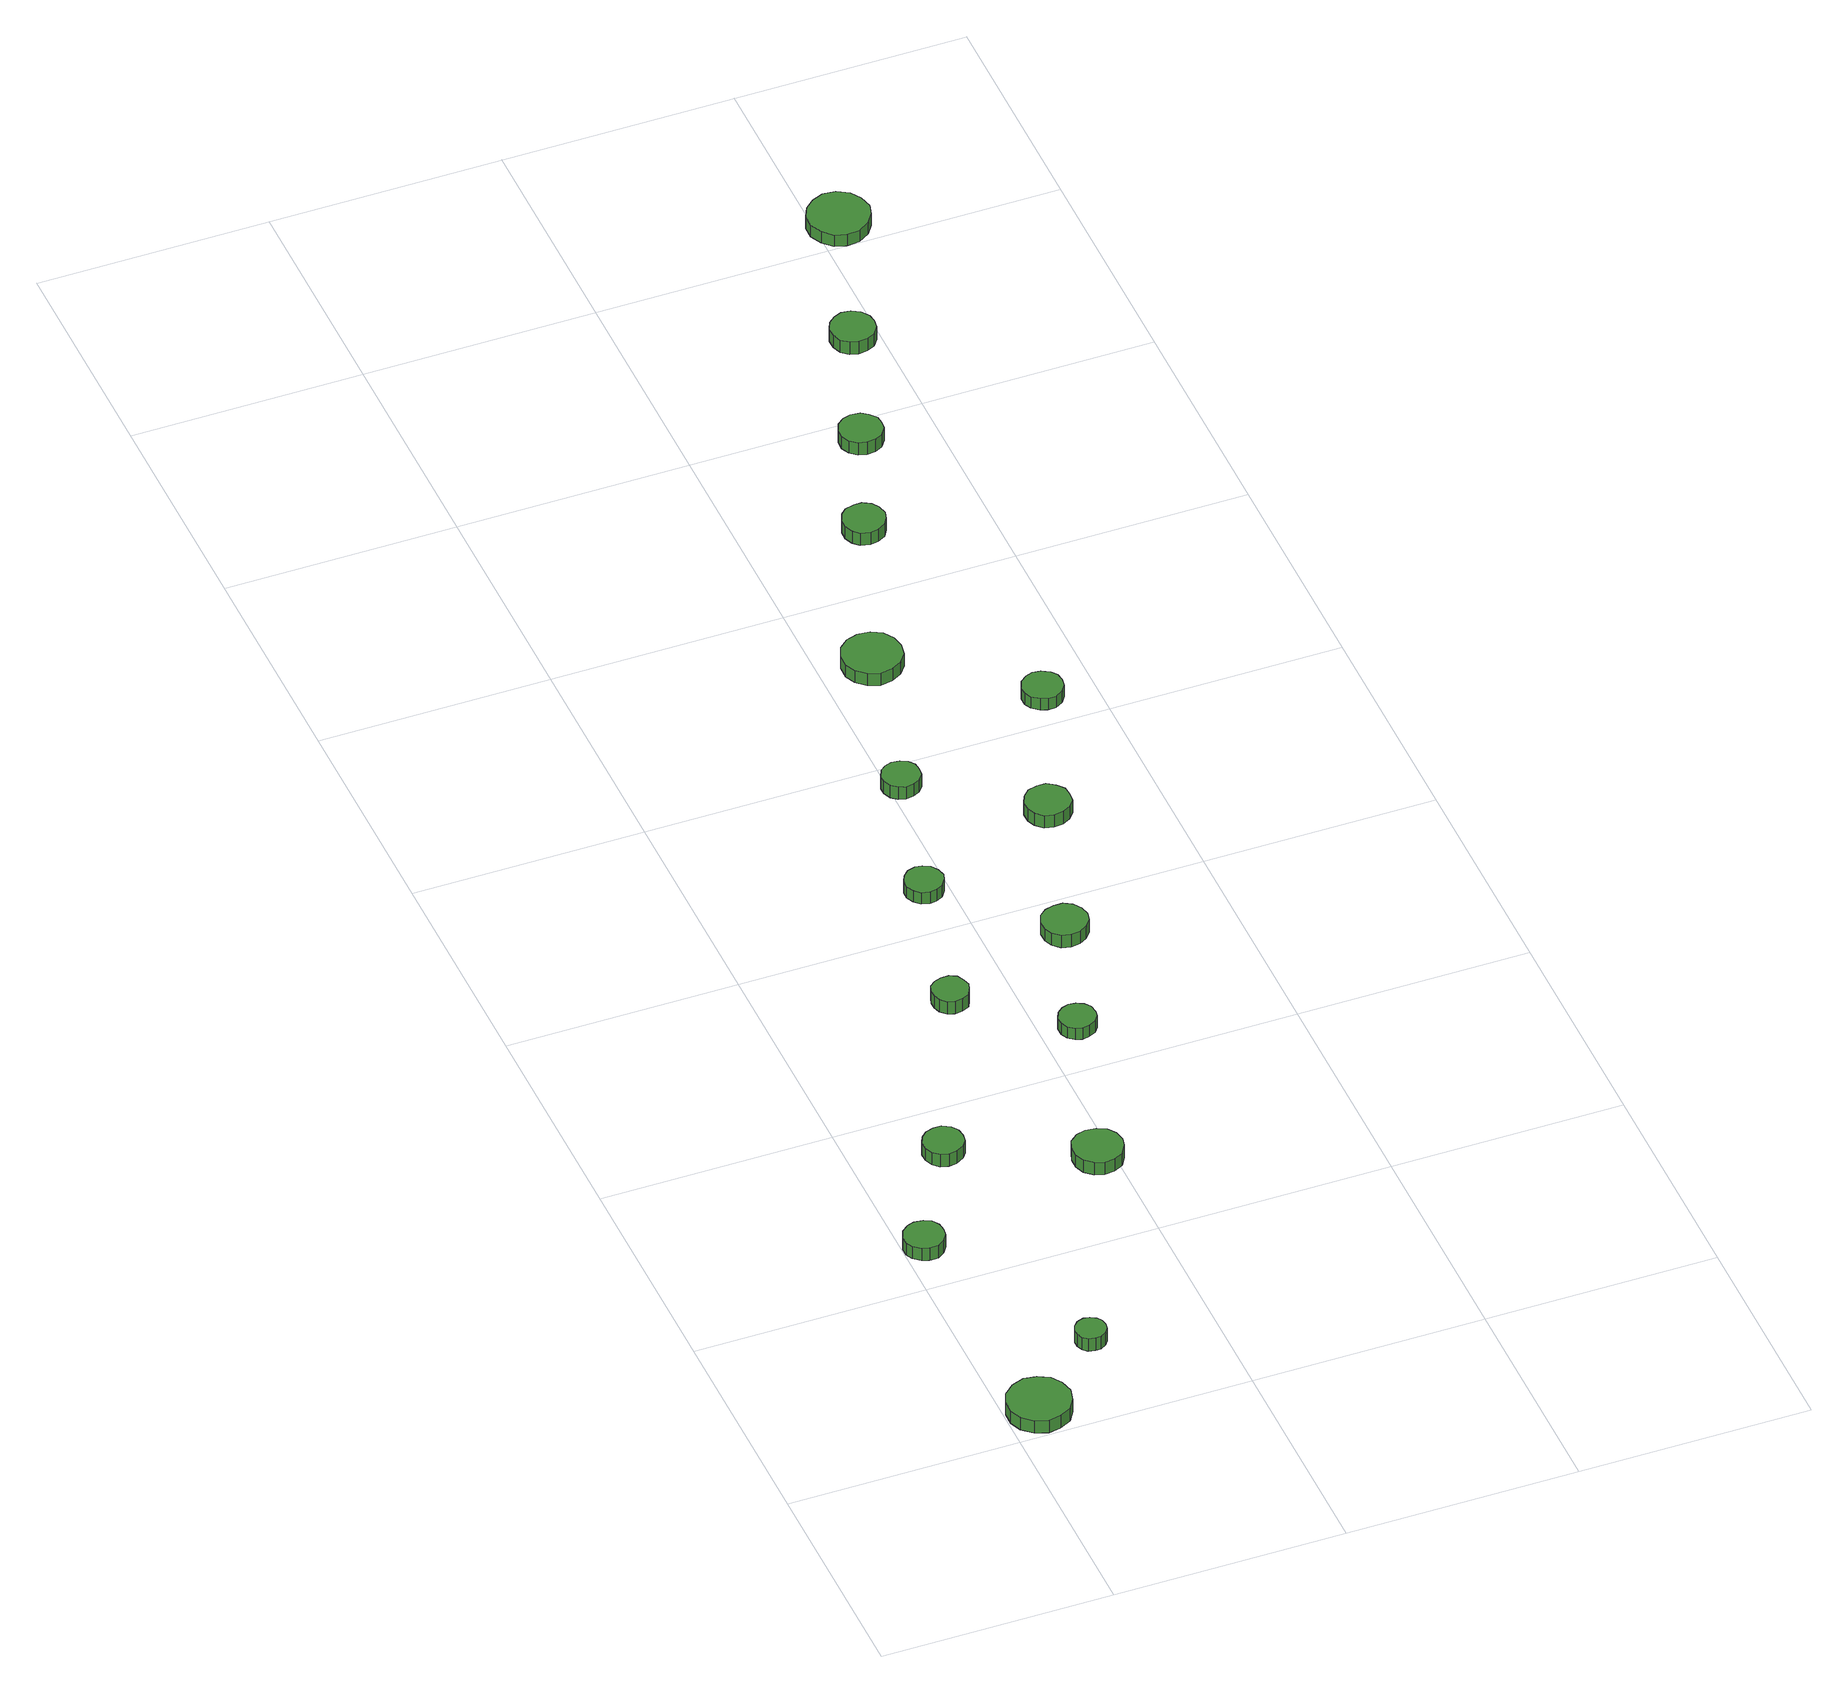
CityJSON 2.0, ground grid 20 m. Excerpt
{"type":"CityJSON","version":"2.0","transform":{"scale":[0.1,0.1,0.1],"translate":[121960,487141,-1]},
"CityObjects":{
"tree1":{"type":"SolitaryVegetationObject","attributes":{"function":"something"},"geometry":[{"type":"MultiSurface","lod":"1","boundaries":[[[0,1,2,3,4,5,6,7,8,9,10,11,12,13,14]],[[15,16,17,18,19,20,21,22,23,24,25,26,27,28,29]],[[0,29,28,1]],[[1,28,27,2]],[[2,27,26,3]],[[3,26,25,4]],[[4,25,24,5]],[[5,24,23,6]],[[6,23,22,7]],[[7,22,21,8]],[[8,21,20,9]],[[9,20,19,10]],[[10,19,18,11]],[[11,18,17,12]],[[12,17,16,13]],[[13,16,15,14]],[[14,15,29,0]]]}]},
"tree2":{"type":"SolitaryVegetationObject","attributes":{"function":"something"},"geometry":[{"type":"MultiSurface","lod":"1","boundaries":[[[30,31,32,33,34,35,36,37,38,39,40,41,42,43,44]],[[45,46,47,48,49,50,51,52,53,54,55,56,57,58,59]],[[30,59,58,31]],[[31,58,57,32]],[[32,57,56,33]],[[33,56,55,34]],[[34,55,54,35]],[[35,54,53,36]],[[36,53,52,37]],[[37,52,51,38]],[[38,51,50,39]],[[39,50,49,40]],[[40,49,48,41]],[[41,48,47,42]],[[42,47,46,43]],[[43,46,45,44]],[[44,45,59,30]]]}]},
"tree3":{"type":"SolitaryVegetationObject","attributes":{"function":"something"},"geometry":[{"type":"MultiSurface","lod":"1","boundaries":[[[60,61,62,63,64,65,66,67,68,69,70,71,72,73,74]],[[75,76,77,78,79,80,81,82,83,84,85,86,87,88,89]],[[60,89,88,61]],[[61,88,87,62]],[[62,87,86,63]],[[63,86,85,64]],[[64,85,84,65]],[[65,84,83,66]],[[66,83,82,67]],[[67,82,81,68]],[[68,81,80,69]],[[69,80,79,70]],[[70,79,78,71]],[[71,78,77,72]],[[72,77,76,73]],[[73,76,75,74]],[[74,75,89,60]]]}]},
"tree4":{"type":"SolitaryVegetationObject","attributes":{"function":"something"},"geometry":[{"type":"MultiSurface","lod":"1","boundaries":[[[90,91,92,93,94,95,96,97,98,99,100,101,102,103,104]],[[105,106,107,108,109,110,111,112,113,114,115,116,117,118,119]],[[90,119,118,91]],[[91,118,117,92]],[[92,117,116,93]],[[93,116,115,94]],[[94,115,114,95]],[[95,114,113,96]],[[96,113,112,97]],[[97,112,111,98]],[[98,111,110,99]],[[99,110,109,100]],[[100,109,108,101]],[[101,108,107,102]],[[102,107,106,103]],[[103,106,105,104]],[[104,105,119,90]]]}]},
"tree5":{"type":"SolitaryVegetationObject","attributes":{"function":"something"},"geometry":[{"type":"MultiSurface","lod":"1","boundaries":[[[120,121,122,123,124,125,126,127,128,129,130,131,132,133,134]],[[135,136,137,138,139,140,141,142,143,144,145,146,147,148,149]],[[120,149,148,121]],[[121,148,147,122]],[[122,147,146,123]],[[123,146,145,124]],[[124,145,144,125]],[[125,144,143,126]],[[126,143,142,127]],[[127,142,141,128]],[[128,141,140,129]],[[129,140,139,130]],[[130,139,138,131]],[[131,138,137,132]],[[132,137,136,133]],[[133,136,135,134]],[[134,135,149,120]]]}]},
"tree6":{"type":"SolitaryVegetationObject","attributes":{"function":"something"},"geometry":[{"type":"MultiSurface","lod":"1","boundaries":[[[150,151,152,153,154,155,156,157,158,159,160,161,162,163,164]],[[165,166,167,168,169,170,171,172,173,174,175,176,177,178,179]],[[150,179,178,151]],[[151,178,177,152]],[[152,177,176,153]],[[153,176,175,154]],[[154,175,174,155]],[[155,174,173,156]],[[156,173,172,157]],[[157,172,171,158]],[[158,171,170,159]],[[159,170,169,160]],[[160,169,168,161]],[[161,168,167,162]],[[162,167,166,163]],[[163,166,165,164]],[[164,165,179,150]]]}]},
"tree7":{"type":"SolitaryVegetationObject","attributes":{"function":"something"},"geometry":[{"type":"MultiSurface","lod":"1","boundaries":[[[180,181,182,183,184,185,186,187,188,189,190,191,192,193,194]],[[195,196,197,198,199,200,201,202,203,204,205,206,207,208,209]],[[180,209,208,181]],[[181,208,207,182]],[[182,207,206,183]],[[183,206,205,184]],[[184,205,204,185]],[[185,204,203,186]],[[186,203,202,187]],[[187,202,201,188]],[[188,201,200,189]],[[189,200,199,190]],[[190,199,198,191]],[[191,198,197,192]],[[192,197,196,193]],[[193,196,195,194]],[[194,195,209,180]]]}]},
"tree8":{"type":"SolitaryVegetationObject","attributes":{"function":"something"},"geometry":[{"type":"MultiSurface","lod":"1","boundaries":[[[210,211,212,213,214,215,216,217,218,219,220,221,222,223,224]],[[225,226,227,228,229,230,231,232,233,234,235,236,237,238,239]],[[210,239,238,211]],[[211,238,237,212]],[[212,237,236,213]],[[213,236,235,214]],[[214,235,234,215]],[[215,234,233,216]],[[216,233,232,217]],[[217,232,231,218]],[[218,231,230,219]],[[219,230,229,220]],[[220,229,228,221]],[[221,228,227,222]],[[222,227,226,223]],[[223,226,225,224]],[[224,225,239,210]]]}]},
"tree9":{"type":"SolitaryVegetationObject","attributes":{"function":"something"},"geometry":[{"type":"MultiSurface","lod":"1","boundaries":[[[240,241,242,243,244,245,246,247,248,249,250,251,252,253,254]],[[255,256,257,258,259,260,261,262,263,264,265,266,267,268,269]],[[240,269,268,241]],[[241,268,267,242]],[[242,267,266,243]],[[243,266,265,244]],[[244,265,264,245]],[[245,264,263,246]],[[246,263,262,247]],[[247,262,261,248]],[[248,261,260,249]],[[249,260,259,250]],[[250,259,258,251]],[[251,258,257,252]],[[252,257,256,253]],[[253,256,255,254]],[[254,255,269,240]]]}]},
"tree10":{"type":"SolitaryVegetationObject","attributes":{"function":"something"},"geometry":[{"type":"MultiSurface","lod":"1","boundaries":[[[270,271,272,273,274,275,276,277,278,279,280,281,282,283,284]],[[285,286,287,288,289,290,291,292,293,294,295,296,297,298,299]],[[270,299,298,271]],[[271,298,297,272]],[[272,297,296,273]],[[273,296,295,274]],[[274,295,294,275]],[[275,294,293,276]],[[276,293,292,277]],[[277,292,291,278]],[[278,291,290,279]],[[279,290,289,280]],[[280,289,288,281]],[[281,288,287,282]],[[282,287,286,283]],[[283,286,285,284]],[[284,285,299,270]]]}]},
"tree11":{"type":"SolitaryVegetationObject","attributes":{"function":"something"},"geometry":[{"type":"MultiSurface","lod":"1","boundaries":[[[300,301,302,303,304,305,306,307,308,309,310,311,312,313,314]],[[315,316,317,318,319,320,321,322,323,324,325,326,327,328,329]],[[300,329,328,301]],[[301,328,327,302]],[[302,327,326,303]],[[303,326,325,304]],[[304,325,324,305]],[[305,324,323,306]],[[306,323,322,307]],[[307,322,321,308]],[[308,321,320,309]],[[309,320,319,310]],[[310,319,318,311]],[[311,318,317,312]],[[312,317,316,313]],[[313,316,315,314]],[[314,315,329,300]]]}]},
"tree12":{"type":"SolitaryVegetationObject","attributes":{"function":"something"},"geometry":[{"type":"MultiSurface","lod":"1","boundaries":[[[330,331,332,333,334,335,336,337,338,339,340,341,342,343,344]],[[345,346,347,348,349,350,351,352,353,354,355,356,357,358,359]],[[330,359,358,331]],[[331,358,357,332]],[[332,357,356,333]],[[333,356,355,334]],[[334,355,354,335]],[[335,354,353,336]],[[336,353,352,337]],[[337,352,351,338]],[[338,351,350,339]],[[339,350,349,340]],[[340,349,348,341]],[[341,348,347,342]],[[342,347,346,343]],[[343,346,345,344]],[[344,345,359,330]]]}]},
"tree13":{"type":"SolitaryVegetationObject","attributes":{"function":"something"},"geometry":[{"type":"MultiSurface","lod":"1","boundaries":[[[360,361,362,363,364,365,366,367,368,369,370,371,372,373,374]],[[375,376,377,378,379,380,381,382,383,384,385,386,387,388,389]],[[360,389,388,361]],[[361,388,387,362]],[[362,387,386,363]],[[363,386,385,364]],[[364,385,384,365]],[[365,384,383,366]],[[366,383,382,367]],[[367,382,381,368]],[[368,381,380,369]],[[369,380,379,370]],[[370,379,378,371]],[[371,378,377,372]],[[372,377,376,373]],[[373,376,375,374]],[[374,375,389,360]]]}]},
"tree14":{"type":"SolitaryVegetationObject","attributes":{"function":"something"},"geometry":[{"type":"MultiSurface","lod":"1","boundaries":[[[390,391,392,393,394,395,396,397,398,399,400,401,402,403,404]],[[405,406,407,408,409,410,411,412,413,414,415,416,417,418,419]],[[390,419,418,391]],[[391,418,417,392]],[[392,417,416,393]],[[393,416,415,394]],[[394,415,414,395]],[[395,414,413,396]],[[396,413,412,397]],[[397,412,411,398]],[[398,411,410,399]],[[399,410,409,400]],[[400,409,408,401]],[[401,408,407,402]],[[402,407,406,403]],[[403,406,405,404]],[[404,405,419,390]]]}]},
"tree15":{"type":"SolitaryVegetationObject","attributes":{"function":"something"},"geometry":[{"type":"MultiSurface","lod":"1","boundaries":[[[420,421,422,423,424,425,426,427,428,429,430,431,432,433,434]],[[435,436,437,438,439,440,441,442,443,444,445,446,447,448,449]],[[420,449,448,421]],[[421,448,447,422]],[[422,447,446,423]],[[423,446,445,424]],[[424,445,444,425]],[[425,444,443,426]],[[426,443,442,427]],[[427,442,441,428]],[[428,441,440,429]],[[429,440,439,430]],[[430,439,438,431]],[[431,438,437,432]],[[432,437,436,433]],[[433,436,435,434]],[[434,435,449,420]]]}]},
"tree16":{"type":"SolitaryVegetationObject","attributes":{"function":"something"},"geometry":[{"type":"MultiSurface","lod":"1","boundaries":[[[450,451,452,453,454,455,456,457,458,459,460,461,462,463,464]],[[465,466,467,468,469,470,471,472,473,474,475,476,477,478,479]],[[450,479,478,451]],[[451,478,477,452]],[[452,477,476,453]],[[453,476,475,454]],[[454,475,474,455]],[[455,474,473,456]],[[456,473,472,457]],[[457,472,471,458]],[[458,471,470,459]],[[459,470,469,460]],[[460,469,468,461]],[[461,468,467,462]],[[462,467,466,463]],[[463,466,465,464]],[[464,465,479,450]]]}]},
"tree17":{"type":"SolitaryVegetationObject","attributes":{"function":"something"},"geometry":[{"type":"MultiSurface","lod":"1","boundaries":[[[480,481,482,483,484,485,486,487,488,489,490,491,492,493,494]],[[495,496,497,498,499,500,501,502,503,504,505,506,507,508,509]],[[480,509,508,481]],[[481,508,507,482]],[[482,507,506,483]],[[483,506,505,484]],[[484,505,504,485]],[[485,504,503,486]],[[486,503,502,487]],[[487,502,501,488]],[[488,501,500,489]],[[489,500,499,490]],[[490,499,498,491]],[[491,498,497,492]],[[492,497,496,493]],[[493,496,495,494]],[[494,495,509,480]]]}]}
},
"vertices":[
[55,28,25],[52,39,25],[46,48,25],[36,53,25],[25,55,25],[14,51,25],[5,43,25],[1,33,25],[1,22,25],[5,12,25],[14,4,25],[25,0,25],[36,2,25],[46,7,25],[52,16,25],[52,16,12],[46,7,12],[36,2,12],[25,0,12],[14,4,12],[5,12,12],[1,22,12],[1,33,12],[5,43,12],[14,51,12],[25,55,12],[36,53,12],[46,48,12],[52,39,12],[55,28,12],
[34,247,25],[33,254,25],[29,260,25],[23,263,25],[15,264,25],[9,262,25],[3,257,25],[0,250,25],[0,243,25],[3,237,25],[9,232,25],[15,230,25],[23,230,25],[29,234,25],[33,240,25],[33,240,12],[29,234,12],[23,230,12],[15,230,12],[9,232,12],[3,237,12],[0,243,12],[0,250,12],[3,257,12],[9,262,12],[15,264,12],[23,263,12],[29,260,12],[33,254,12],[34,247,12],
[111,92,25],[110,97,25],[107,101,25],[102,104,25],[97,105,25],[91,103,25],[87,99,25],[85,94,25],[85,89,25],[87,84,25],[91,80,25],[97,79,25],[102,79,25],[107,82,25],[110,86,25],[110,86,12],[107,82,12],[102,79,12],[97,79,12],[91,80,12],[87,84,12],[85,89,12],[85,94,12],[87,99,12],[91,103,12],[97,105,12],[102,104,12],[107,101,12],[110,97,12],[111,92,12],
[90,344,28],[89,351,28],[85,357,28],[78,361,28],[71,361,28],[64,359,28],[59,354,28],[56,348,28],[56,341,28],[59,334,28],[64,329,28],[71,327,28],[78,328,28],[85,332,28],[89,337,28],[89,337,15],[85,332,15],[78,328,15],[71,327,15],[64,329,15],[59,334,15],[56,341,15],[56,348,15],[59,354,15],[64,359,15],[71,361,15],[78,361,15],[85,357,15],[89,351,15],[90,344,15],
[206,291,29],[204,300,29],[199,307,29],[191,311,29],[182,312,29],[174,310,29],[167,304,29],[164,296,29],[164,287,29],[167,279,29],[174,273,29],[182,270,29],[191,271,29],[199,275,29],[204,283,29],[204,283,16],[199,275,16],[191,271,16],[182,270,16],[174,273,16],[167,279,16],[164,287,16],[164,296,16],[167,304,16],[174,310,16],[182,312,16],[191,311,16],[199,307,16],[204,300,16],[206,291,16],
[163,513,28],[161,519,28],[158,525,28],[152,528,28],[145,528,28],[139,526,28],[134,522,28],[132,516,28],[132,510,28],[134,504,28],[139,499,28],[145,497,28],[152,498,28],[158,501,28],[161,507,28],[161,507,15],[158,501,15],[152,498,15],[145,497,15],[139,499,15],[134,504,15],[132,510,15],[132,516,15],[134,522,15],[139,526,15],[145,528,15],[152,528,15],[158,525,15],[161,519,15],[163,513,15],
[244,443,29],[243,450,29],[239,455,29],[233,458,29],[227,459,29],[221,457,29],[216,453,29],[213,447,29],[213,440,29],[216,434,29],[221,430,29],[227,428,29],[233,429,29],[239,432,29],[243,437,29],[243,437,17],[239,432,17],[233,429,17],[227,428,17],[221,430,17],[216,434,17],[213,440,17],[213,447,17],[216,453,17],[221,457,17],[227,459,17],[233,458,17],[239,455,17],[243,450,17],[244,443,17],
[196,648,24],[194,655,24],[190,661,24],[184,664,24],[178,665,24],[171,663,24],[166,658,24],[163,652,24],[163,645,24],[166,639,24],[171,634,24],[178,632,24],[184,633,24],[190,636,24],[194,642,24],[194,642,12],[190,636,12],[184,633,12],[178,632,12],[171,634,12],[166,639,12],[163,645,12],[163,652,12],[166,658,12],[171,663,12],[178,665,12],[184,664,12],[190,661,12],[194,655,12],[196,648,12],
[285,561,24],[283,569,24],[278,576,24],[271,580,24],[263,580,24],[255,578,24],[249,573,24],[246,565,24],[246,557,24],[249,550,24],[255,544,24],[263,542,24],[271,543,24],[278,547,24],[283,553,24],[283,553,11],[278,547,11],[271,543,11],[263,542,11],[255,544,11],[249,550,11],[246,557,11],[246,565,11],[249,573,11],[255,578,11],[263,580,11],[271,580,11],[278,576,11],[283,569,11],[285,561,11],
[226,774,24],[225,781,24],[221,786,24],[215,789,24],[208,790,24],[202,788,24],[197,784,24],[194,777,24],[194,771,24],[197,764,24],[202,760,24],[208,758,24],[215,759,24],[221,762,24],[225,767,24],[225,767,11],[221,762,11],[215,759,11],[208,758,11],[202,760,11],[197,764,11],[194,771,11],[194,777,11],[197,784,11],[202,788,11],[208,790,11],[215,789,11],[221,786,11],[225,781,11],[226,774,11],
[266,912,31],[264,922,31],[258,931,31],[249,936,31],[238,937,31],[228,934,31],[220,927,31],[216,917,31],[216,906,31],[220,897,31],[228,890,31],[238,886,31],[249,888,31],[258,893,31],[264,901,31],[264,901,18],[258,893,18],[249,888,18],[238,886,18],[228,890,18],[220,897,18],[216,906,18],[216,917,18],[220,927,18],[228,934,18],[238,937,18],[249,936,18],[258,931,18],[264,922,18],[266,912,18],
[326,701,24],[325,709,24],[320,715,24],[313,720,24],[305,720,24],[297,718,24],[291,712,24],[288,705,24],[288,697,24],[291,690,24],[297,684,24],[305,682,24],[313,683,24],[320,687,24],[325,693,24],[325,693,11],[320,687,11],[313,683,11],[305,682,11],[297,684,11],[291,690,11],[288,697,11],[288,705,11],[291,712,11],[297,718,11],[305,720,11],[313,720,11],[320,715,11],[325,709,11],[326,701,11],
[371,829,27],[370,836,27],[366,841,27],[359,845,27],[352,846,27],[346,844,27],[340,839,27],[337,832,27],[337,825,27],[340,819,27],[346,814,27],[352,812,27],[359,812,27],[366,816,27],[370,822,27],[370,822,15],[366,816,15],[359,812,15],[352,812,15],[346,814,15],[340,819,15],[337,825,15],[337,832,15],[340,839,15],[346,844,15],[352,846,15],[359,845,15],[366,841,15],[370,836,15],[371,829,15],
[315,1067,30],[313,1075,30],[309,1081,30],[302,1085,30],[295,1085,30],[287,1083,30],[282,1078,30],[279,1071,30],[279,1063,30],[282,1056,30],[287,1051,30],[295,1049,30],[302,1050,30],[309,1054,30],[313,1060,30],[313,1060,17],[309,1054,17],[302,1050,17],[295,1049,17],[287,1051,17],[282,1056,17],[279,1063,17],[279,1071,17],[282,1078,17],[287,1083,17],[295,1085,17],[302,1085,17],[309,1081,17],[313,1075,17],[315,1067,17],
[356,1176,24],[355,1183,24],[350,1189,24],[344,1193,24],[336,1194,24],[329,1192,24],[323,1187,24],[320,1180,24],[320,1172,24],[323,1165,24],[329,1160,24],[336,1158,24],[344,1159,24],[350,1162,24],[355,1169,24],[355,1169,11],[350,1162,11],[344,1159,11],[336,1158,11],[329,1160,11],[323,1165,11],[320,1172,11],[320,1180,11],[323,1187,11],[329,1192,11],[336,1194,11],[344,1193,11],[350,1189,11],[355,1183,11],[356,1176,11],
[397,1294,23],[396,1301,23],[391,1308,23],[384,1312,23],[376,1313,23],[369,1310,23],[363,1305,23],[360,1298,23],[360,1290,23],[363,1282,23],[369,1277,23],[376,1275,23],[384,1276,23],[391,1279,23],[396,1286,23],[396,1286,10],[391,1279,10],[384,1276,10],[376,1275,10],[369,1277,10],[363,1282,10],[360,1290,10],[360,1298,10],[363,1305,10],[369,1310,10],[376,1313,10],[384,1312,10],[391,1308,10],[396,1301,10],[397,1294,10],
[445,1422,26],[442,1433,26],[436,1442,26],[426,1448,26],[415,1449,26],[405,1445,26],[397,1438,26],[392,1428,26],[392,1417,26],[397,1407,26],[405,1399,26],[415,1396,26],[426,1397,26],[436,1403,26],[442,1412,26],[442,1412,14],[436,1403,14],[426,1397,14],[415,1396,14],[405,1399,14],[397,1407,14],[392,1417,14],[392,1428,14],[397,1438,14],[405,1445,14],[415,1449,14],[426,1448,14],[436,1442,14],[442,1433,14],[445,1422,14]
]}
